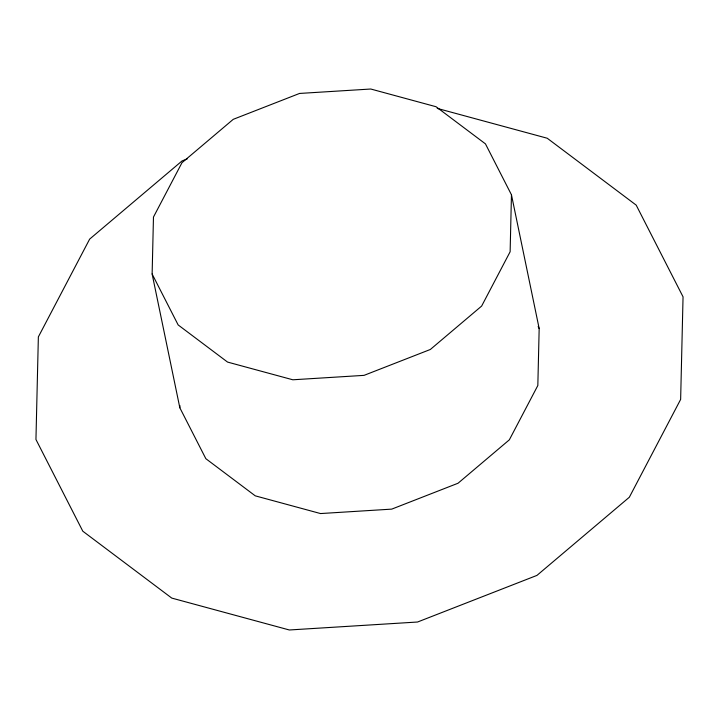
<?xml version="1.0" encoding="UTF-8"?>
<svg xmlns="http://www.w3.org/2000/svg" width="719" height="719" viewBox="0 0 719 719"><rect width="100%" height="100%" fill="white"/><g stroke="black" fill="none" stroke-linecap="round" stroke-linejoin="round"><path stroke-width="1.08" d="M152.131 274.011L153.471 217.048L181.961 162.737L233.253 119.327L299.553 93.443L370.77 89.021L436.047 106.727L485.451 143.872L511.461 194.795L539.169 328.556L537.83 385.519L509.34 439.83L458.039 483.24L391.738 509.124L320.53 513.555L255.254 495.84L205.85 458.695L179.831 407.772L152.131 274.011L178.15 324.934L227.555 362.079L292.831 379.785L364.039 375.363L430.339 349.479L481.64 306.069L510.131 251.758L511.461 194.795M179.831 407.772L179.885 405.534M187.228 158.908L182.042 160.939L89.659 239.103L38.359 336.914L35.95 439.489L82.802 531.197L171.769 598.091L289.326 629.979L417.559 622.016L536.958 575.398L629.341 497.233L680.641 399.413L683.05 296.839L636.198 205.131L547.231 138.237L437.224 108.398M538.145 326.561L539.169 328.556"/></g></svg>
